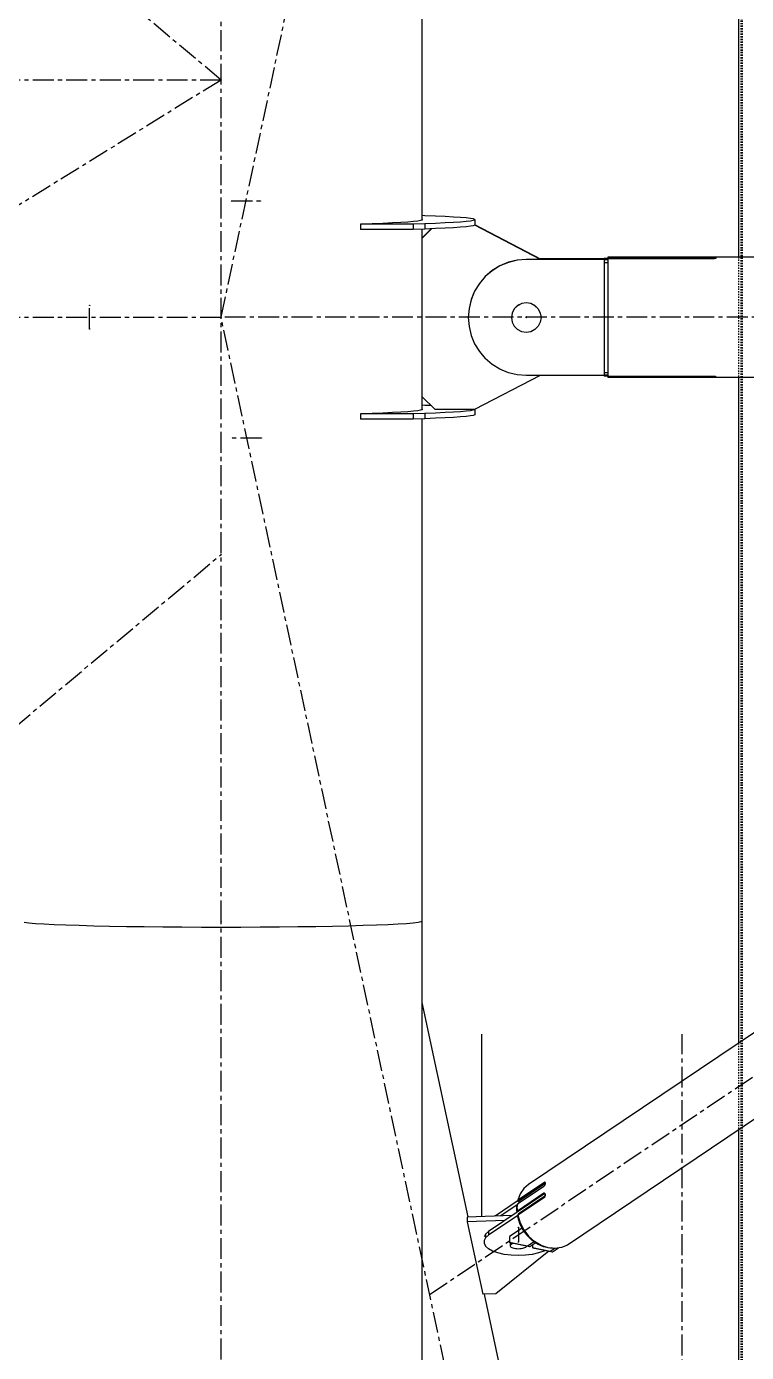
# Model space of a CAD drawing. Header units: millimetres. Extents: x 5143 to 30813, y 232 to 21408.
# Drawn here: x 11766 to 12039, y 8787 to 9291 of the extents above; entities that cross this region are included whole.
import ezdxf

# ---------------------------------------------------------------- set-up
doc = ezdxf.new("R2010")
doc.units = ezdxf.units.MM
doc.header["$LTSCALE"] = 0.25
for name, pattern in [('CENTER', [50.8, 31.75, -6.35, 6.35, -6.35]), ('XKITLINE00', [0]), ('XKITLINE02', [4, 2, -2])]:
    doc.linetypes.add(name, pattern=pattern)

msp = doc.modelspace()

# ---------------------------------------------------------------- linework, layer by layer
at = {"color": 8, "linetype": 'CENTER'}
for p, q in [((11840, 8951.04), (11840, 10620.27)), ((11840, 9180.27), (12013.55, 9993.5)), ((11840, 9270.27), (11006.79, 9967.95)), ((11840, 9270.27), (10454.1, 9270.27)), ((11840, 9270.27), (11549.01, 9090.27)), ((11843.93, 9224.38), (11854.89, 9224.39)), ((11790.1, 9175.77), (11790.1, 9184.77)), ((11603.46, 9180.27), (11840, 9180.27)), ((12015, 8360.27), (11840, 9180.27)), ((12370, 9180.27), (11840, 9180.27)), ((11955.8, 9180.14), (11955.8, 9180.41)), ((11855.26, 9134.44), (11844.3, 9134.42)), ((11919.13, 8809.46), (12353.27, 9101.89)), ((10096.38, 7630.28), (11840, 9090.27)), ((11840, 7286.23), (11840, 8951.04)), ((12015, 8100.54), (12015, 8908.22)), ((11952.81, 8834.91), (11952.81, 8829.39))]:
    msp.add_line(p, q, dxfattribs=at)
at = {"color": 8, "linetype": 'XKITLINE00'}
for p, q in [((11916.2, 9794.14), (11916.2, 9217.15)), ((11916.23, 9217.16), (11915.68, 9216.97)), ((11917.34, 9218.78), (11916.2, 9218.81)), ((11916.23, 9217.36), (11916.2, 9217.37)), ((11916.23, 9217.36), (11916.23, 9217.16)), ((11921.4, 9218.62), (11917.34, 9218.78)), ((11925.01, 9218.46), (11921.4, 9218.62)), ((11928.16, 9218.29), (11925.01, 9218.46)), ((11930.81, 9218.11), (11928.16, 9218.29)), ((11932.96, 9217.93), (11930.81, 9218.11)), ((11934.59, 9217.74), (11932.96, 9217.93)), ((11935.68, 9217.55), (11934.59, 9217.74)), ((11936.23, 9217.36), (11935.68, 9217.55)), ((11936.23, 9217.16), (11935.68, 9216.97)), ((11936.23, 9217.36), (11936.23, 9215.16)), ((11897.34, 9215.74), (11892.88, 9215.6)), ((11912.88, 9215.6), (11892.88, 9215.6)), ((11892.88, 9215.6), (11892.88, 9213.6)), ((11912.88, 9213.6), (11892.88, 9213.6)), ((11901.4, 9215.89), (11897.34, 9215.74)), ((11905.01, 9216.05), (11901.4, 9215.89)), ((11908.16, 9216.22), (11905.01, 9216.05)), ((11910.81, 9216.4), (11908.16, 9216.22)), ((11912.96, 9216.58), (11910.81, 9216.4)), ((11917.34, 9215.74), (11912.88, 9215.6)), ((11912.88, 9215.6), (11912.88, 9213.6)), ((11917.34, 9213.74), (11912.88, 9213.6)), ((11914.59, 9216.77), (11912.96, 9216.58)), ((11915.68, 9216.97), (11914.59, 9216.77)), ((11919.7, 9213.83), (11916.2, 9210.32)), ((11919.83, 9213.83), (11916.2, 9210.2)), ((11916.2, 9213.7), (11916.2, 9210.26)), ((11921.4, 9215.89), (11917.34, 9215.74)), ((11917.34, 9215.74), (11917.34, 9213.74)), ((11921.4, 9213.89), (11917.34, 9213.74)), ((11925.01, 9216.05), (11921.4, 9215.89)), ((11925.01, 9214.05), (11921.4, 9213.89)), ((11928.16, 9216.22), (11925.01, 9216.05)), ((11928.16, 9214.22), (11925.01, 9214.05)), ((11930.81, 9216.4), (11928.16, 9216.22)), ((11930.81, 9214.4), (11928.16, 9214.22)), ((11932.96, 9216.58), (11930.81, 9216.4)), ((11932.96, 9214.59), (11930.81, 9214.4)), ((11934.59, 9216.77), (11932.96, 9216.58)), ((11934.59, 9214.77), (11932.96, 9214.59)), ((11935.68, 9216.97), (11934.59, 9216.77)), ((11935.68, 9214.97), (11934.59, 9214.77)), ((11936.23, 9215.16), (11935.68, 9214.97)), ((11961.44, 9202.19), (11936.23, 9215.3)), ((11961.18, 9202.2), (11936.23, 9215.18)), ((11916.2, 9210.26), (11916.2, 9210.2)), ((11916.2, 9210.2), (11916.2, 9150.23)), ((11955.8, 9202.19), (11952.35, 9201.92)), ((11955.8, 9202.13), (11952.35, 9201.86)), ((11986.8, 9202.19), (11955.8, 9202.19)), ((11955.8, 9202.19), (11955.8, 9202.13)), ((11986.8, 9202.13), (11955.8, 9202.13)), ((11985.3, 9202.4), (11961.03, 9202.4)), ((11985.3, 9202.34), (11961.15, 9202.34)), ((11985.3, 9202.61), (11985.3, 9202.19)), ((11986.8, 9202.55), (11985.3, 9202.55)), ((11986.8, 9202.41), (11985.3, 9202.41)), ((11986.8, 9203.11), (11986.8, 9201.5)), ((12223.2, 9203.11), (11986.8, 9203.11)), ((12026.8, 9202.83), (11986.8, 9202.83)), ((12026.8, 9202.46), (11986.8, 9202.46)), ((12026.8, 9202.83), (12026.8, 9202.46)), ((12027.11, 9202.83), (12026.8, 9202.83)), ((12027.11, 9202.47), (12026.8, 9202.46)), ((12027.11, 9202.83), (12027.11, 9202.47)), ((12027.39, 9202.81), (12027.11, 9202.83)), ((12027.39, 9202.51), (12027.11, 9202.47)), ((12027.63, 9202.79), (12027.39, 9202.81)), ((12027.63, 9202.57), (12027.39, 9202.51)), ((12027.8, 9202.76), (12027.63, 9202.79)), ((12027.8, 9202.65), (12027.63, 9202.57)), ((12027.88, 9202.72), (12027.8, 9202.76)), ((12027.88, 9202.68), (12027.8, 9202.65)), ((12027.88, 9202.72), (12027.88, 9202.68)), ((11942.86, 9197.99), (11940.24, 9195.75)), ((11942.86, 9197.93), (11940.24, 9195.69)), ((11945.81, 9199.79), (11942.86, 9197.99)), ((11945.81, 9199.73), (11942.86, 9197.93)), ((11949, 9201.11), (11945.81, 9199.79)), ((11949, 9201.05), (11945.81, 9199.73)), ((11952.35, 9201.92), (11949, 9201.11)), ((11952.35, 9201.86), (11949, 9201.05)), ((11952.35, 9201.92), (11952.35, 9201.86)), ((11985.3, 9202), (11985.3, 9199.23)), ((11986.8, 9202), (11985.3, 9202)), ((11986.8, 9200.88), (11985.3, 9200.88)), ((11985.3, 9199.23), (11985.3, 9158.28)), ((11986.8, 9201.5), (11986.8, 9157.44)), ((11938, 9193.12), (11936.19, 9190.18)), ((11938, 9193.06), (11936.19, 9190.12)), ((11940.24, 9195.75), (11938, 9193.12)), ((11940.24, 9195.69), (11938, 9193.06)), ((11934.87, 9186.99), (11934.07, 9183.64)), ((11936.19, 9190.18), (11934.87, 9186.99)), ((11936.19, 9190.12), (11934.87, 9186.93)), ((11934.07, 9183.58), (11933.8, 9180.14)), ((11934.87, 9186.93), (11934.07, 9183.58)), ((11951.26, 9183.43), (11950.47, 9181.87)), ((11951.26, 9183.4), (11950.47, 9181.84)), ((11952.5, 9184.67), (11951.26, 9183.43)), ((11952.5, 9184.64), (11951.26, 9183.4)), ((11954.06, 9185.46), (11952.5, 9184.67)), ((11954.06, 9185.44), (11952.5, 9184.64)), ((11955.8, 9185.74), (11954.06, 9185.46)), ((11955.8, 9185.71), (11954.06, 9185.44)), ((11955.8, 9185.74), (11955.8, 9185.71)), ((11957.53, 9185.46), (11955.8, 9185.74)), ((11957.53, 9185.44), (11955.8, 9185.71)), ((11959.09, 9184.67), (11957.53, 9185.46)), ((11959.09, 9184.64), (11957.53, 9185.44)), ((11960.33, 9183.43), (11959.09, 9184.67)), ((11960.33, 9183.4), (11959.09, 9184.64)), ((11960.33, 9183.43), (11961.12, 9181.87)), ((11960.33, 9183.4), (11961.12, 9181.84)), ((11933.8, 9180.14), (11934.07, 9176.7)), ((11950.47, 9181.84), (11950.2, 9180.11)), ((11950.2, 9180.11), (11950.47, 9178.39)), ((11950.47, 9178.39), (11951.26, 9176.82)), ((11961.12, 9178.39), (11960.33, 9176.82)), ((11961.12, 9181.84), (11961.4, 9180.11)), ((11961.4, 9180.11), (11961.12, 9178.39)), ((11934.07, 9176.7), (11934.87, 9173.34)), ((11934.87, 9173.34), (11936.19, 9170.16)), ((11952.5, 9175.59), (11951.26, 9176.82)), ((11954.06, 9174.79), (11952.5, 9175.59)), ((11955.8, 9174.52), (11954.06, 9174.79)), ((11957.53, 9174.79), (11955.8, 9174.52)), ((11959.09, 9175.59), (11957.53, 9174.79)), ((11960.33, 9176.82), (11959.09, 9175.59)), ((11936.19, 9170.16), (11938, 9167.21)), ((11938, 9167.21), (11940.24, 9164.59)), ((11942.86, 9162.35), (11940.24, 9164.59)), ((11945.81, 9160.55), (11942.86, 9162.35)), ((11961.03, 9158.15), (11936.2, 9145.23)), ((11949, 9159.23), (11945.81, 9160.55)), ((11952.35, 9158.42), (11949, 9159.23)), ((11955.8, 9158.15), (11952.35, 9158.42)), ((11986.8, 9158.15), (11955.8, 9158.15)), ((11986.8, 9159.19), (11985.3, 9159.19)), ((11986.8, 9158.28), (11985.3, 9158.28)), ((11985.3, 9158.15), (11985.3, 9157.93)), ((11986.8, 9157.99), (11985.3, 9157.99)), ((11986.8, 9157.93), (11985.3, 9157.93)), ((12026.8, 9157.81), (11986.8, 9157.81)), ((12026.8, 9157.57), (11986.8, 9157.57)), ((12223.2, 9157.44), (11986.8, 9157.44)), ((12026.8, 9157.81), (12026.8, 9157.57)), ((12027.11, 9157.8), (12026.8, 9157.81)), ((12027.11, 9157.58), (12026.8, 9157.57)), ((12027.11, 9157.8), (12027.11, 9157.58)), ((12027.39, 9157.77), (12027.11, 9157.8)), ((12027.39, 9157.58), (12027.11, 9157.58)), ((12027.63, 9157.72), (12027.39, 9157.77)), ((12027.63, 9157.59), (12027.39, 9157.58)), ((12027.8, 9157.66), (12027.63, 9157.72)), ((12027.8, 9157.61), (12027.63, 9157.59)), ((12027.88, 9157.63), (12027.8, 9157.61)), ((12027.88, 9157.64), (12027.88, 9157.63)), ((11916.2, 9150.23), (11916.2, 9145.18)), ((11921.2, 9145.23), (11916.2, 9150.23)), ((11917.34, 9146.81), (11916.2, 9146.85)), ((11919.7, 9146.72), (11917.34, 9146.81)), ((11897.34, 9143.77), (11892.88, 9143.63)), ((11912.88, 9143.63), (11892.88, 9143.63)), ((11892.88, 9143.63), (11892.88, 9141.63)), ((11901.4, 9143.92), (11897.34, 9143.77)), ((11905.01, 9144.09), (11901.4, 9143.92)), ((11908.16, 9144.26), (11905.01, 9144.09)), ((11910.81, 9144.43), (11908.16, 9144.26)), ((11912.96, 9144.62), (11910.81, 9144.43)), ((11917.34, 9143.77), (11912.88, 9143.63)), ((11912.88, 9143.63), (11912.88, 9141.63)), ((11917.34, 9141.77), (11912.88, 9141.63)), ((11914.59, 9144.81), (11912.96, 9144.62)), ((11915.68, 9145), (11914.59, 9144.81)), ((11916.23, 9145.19), (11915.68, 9145)), ((11916.23, 9145.39), (11916.2, 9145.4)), ((11916.2, 9141.74), (11916.2, 8951.04)), ((11916.23, 9145.39), (11916.23, 9145.19)), ((11921.4, 9143.92), (11917.34, 9143.77)), ((11917.34, 9143.77), (11917.34, 9141.77)), ((11921.4, 9141.92), (11917.34, 9141.77)), ((11936.2, 9145.23), (11921.2, 9145.23)), ((11925.01, 9144.09), (11921.4, 9143.92)), ((11925.01, 9142.09), (11921.4, 9141.92)), ((11928.16, 9144.26), (11925.01, 9144.09)), ((11928.16, 9142.26), (11925.01, 9142.09)), ((11930.81, 9144.43), (11928.16, 9144.26)), ((11930.81, 9142.43), (11928.16, 9142.26)), ((11932.96, 9144.62), (11930.81, 9144.43)), ((11932.96, 9142.62), (11930.81, 9142.43)), ((11934.59, 9144.81), (11932.96, 9144.62)), ((11934.59, 9142.81), (11932.96, 9142.62)), ((11935.68, 9145), (11934.59, 9144.81)), ((11935.68, 9143), (11934.59, 9142.81)), ((11936.23, 9145.19), (11935.68, 9145)), ((11936.23, 9143.19), (11935.68, 9143)), ((11936.23, 9145.25), (11936.23, 9145.19)), ((11936.23, 9145.19), (11936.23, 9143.19)), ((11912.88, 9141.63), (11892.88, 9141.63)), ((12259.08, 9054.9), (11956.7, 8851.22)), ((12227.63, 9000.81), (11971.4, 8828.22)), ((11767.08, 8950.37), (11765.26, 8950.59)), ((11914.73, 8950.59), (11912.91, 8950.37)), ((11915.83, 8950.81), (11914.73, 8950.59)), ((11915.83, 8950.81), (11914.73, 8950.59)), ((11916.2, 8951.04), (11915.83, 8950.81)), ((11916.2, 8951.04), (11915.83, 8950.81)), ((11916.2, 8951.04), (11916.2, 8565.48)), ((11769.6, 8950.15), (11767.08, 8950.37)), ((11769.6, 8950.16), (11767.08, 8950.37)), ((11772.79, 8949.95), (11769.6, 8950.16)), ((11772.79, 8949.95), (11769.6, 8950.15)), ((11776.64, 8949.76), (11772.79, 8949.95)), ((11776.64, 8949.76), (11772.79, 8949.95)), ((11781.09, 8949.57), (11776.64, 8949.76)), ((11781.09, 8949.58), (11776.64, 8949.76)), ((11786.11, 8949.41), (11781.09, 8949.58)), ((11786.11, 8949.41), (11781.09, 8949.57)), ((11791.65, 8949.26), (11786.11, 8949.41)), ((11791.65, 8949.26), (11786.11, 8949.41)), ((11797.66, 8949.12), (11791.65, 8949.26)), ((11797.66, 8949.12), (11791.65, 8949.26)), ((11804.07, 8949), (11797.66, 8949.12)), ((11804.07, 8949.01), (11797.66, 8949.12)), ((11810.83, 8948.91), (11804.07, 8949.01)), ((11810.83, 8948.91), (11804.07, 8949)), ((11817.88, 8948.83), (11810.83, 8948.91)), ((11817.88, 8948.83), (11810.83, 8948.91)), ((11825.13, 8948.78), (11817.88, 8948.83)), ((11825.13, 8948.78), (11817.88, 8948.83)), ((11832.53, 8948.74), (11825.13, 8948.78)), ((11832.53, 8948.75), (11825.13, 8948.78)), ((11840, 8948.73), (11832.53, 8948.74)), ((11847.46, 8948.74), (11840, 8948.73)), ((11854.86, 8948.78), (11847.46, 8948.74)), ((11854.86, 8948.78), (11847.46, 8948.75)), ((11862.12, 8948.83), (11854.86, 8948.78)), ((11862.12, 8948.83), (11854.86, 8948.78)), ((11869.16, 8948.91), (11862.12, 8948.83)), ((11869.16, 8948.91), (11862.12, 8948.83)), ((11875.92, 8949.01), (11869.16, 8948.91)), ((11875.92, 8949), (11869.16, 8948.91)), ((11882.33, 8949.12), (11875.92, 8949)), ((11882.33, 8949.12), (11875.92, 8949.01)), ((11888.34, 8949.26), (11882.33, 8949.12)), ((11888.34, 8949.26), (11882.33, 8949.12)), ((11893.88, 8949.41), (11888.34, 8949.26)), ((11893.88, 8949.41), (11888.34, 8949.26)), ((11898.9, 8949.58), (11893.88, 8949.41)), ((11898.9, 8949.57), (11893.88, 8949.41)), ((11903.35, 8949.76), (11898.9, 8949.57)), ((11903.35, 8949.76), (11898.9, 8949.58)), ((11907.2, 8949.95), (11903.35, 8949.76)), ((11907.2, 8949.95), (11903.35, 8949.76)), ((11910.39, 8950.16), (11907.2, 8949.95)), ((11910.39, 8950.15), (11907.2, 8949.95)), ((11912.91, 8950.37), (11910.39, 8950.15)), ((11912.91, 8950.37), (11910.39, 8950.16)), ((11916.2, 8920.3), (11933.57, 8838.87)), ((11938.8, 8908.22), (11938.8, 8839.04)), ((11962.48, 8850.48), (11952.4, 8843.68)), ((11962.66, 8852), (11952.58, 8845.21)), ((11962.82, 8851.45), (11952.74, 8844.66)), ((11962.99, 8851.78), (11952.96, 8845.03)), ((11956.7, 8851.22), (11954.83, 8849.66)), ((11962.62, 8850.6), (11962.48, 8850.48)), ((11962.75, 8850.79), (11962.62, 8850.6)), ((11962.77, 8852.03), (11962.66, 8852)), ((11962.95, 8851.93), (11962.66, 8852)), ((11962.86, 8851.02), (11962.75, 8850.79)), ((11962.88, 8852.03), (11962.77, 8852.03)), ((11963, 8851.74), (11962.82, 8851.45)), ((11962.82, 8851.45), (11962.82, 8850.94)), ((11962.95, 8851.28), (11962.86, 8851.02)), ((11962.88, 8852.03), (11962.96, 8851.92)), ((11962.99, 8851.53), (11962.95, 8851.28)), ((11962.96, 8851.92), (11963, 8851.75)), ((11963, 8851.75), (11962.99, 8851.53)), ((11962.82, 8847.73), (11941.49, 8833.37)), ((11952.74, 8845.08), (11944.03, 8839.21)), ((11962.48, 8847.9), (11952.4, 8841.11)), ((11952.57, 8845.2), (11952.46, 8844.89)), ((11953.43, 8847.61), (11952.58, 8845.21)), ((11962.66, 8846.3), (11952.58, 8839.51)), ((11953.06, 8845.09), (11952.58, 8845.21)), ((11962.82, 8846.77), (11952.74, 8839.98)), ((11952.74, 8845.08), (11952.74, 8844.66)), ((11952.96, 8845.03), (11952.74, 8845.08)), ((11952.96, 8845.03), (11952.74, 8844.66)), ((11952.93, 8845.13), (11952.83, 8845.06)), ((11953.06, 8845.09), (11952.93, 8845.13)), ((11954.83, 8849.66), (11953.43, 8847.61)), ((11962.62, 8847.95), (11962.48, 8847.9)), ((11962.85, 8847.82), (11962.48, 8847.9)), ((11962.75, 8847.92), (11962.62, 8847.95)), ((11962.77, 8846.45), (11962.66, 8846.3)), ((11962.75, 8847.92), (11962.86, 8847.81)), ((11962.88, 8846.62), (11962.77, 8846.45)), ((11962.91, 8847.71), (11962.82, 8847.73)), ((11962.82, 8847.73), (11962.82, 8846.77)), ((11962.82, 8846.77), (11962.89, 8846.63)), ((11962.86, 8847.81), (11962.95, 8847.62)), ((11962.96, 8846.86), (11962.88, 8846.62)), ((11962.95, 8847.62), (11962.99, 8847.39)), ((11963, 8847.13), (11962.96, 8846.86)), ((11962.99, 8847.39), (11963, 8847.13)), ((11952.37, 8843.45), (11946.18, 8839.28)), ((11952.12, 8842.65), (11952.1, 8842.01)), ((11952.1, 8842.01), (11952.12, 8841.36)), ((11952.17, 8843.28), (11952.12, 8842.65)), ((11952.3, 8842.77), (11952.12, 8842.65)), ((11952.36, 8841.52), (11952.12, 8841.36)), ((11952.12, 8841.36), (11952.17, 8840.71)), ((11952.37, 8843.42), (11952.17, 8843.28)), ((11952.67, 8841.05), (11952.17, 8840.71)), ((11952.34, 8840.67), (11952.17, 8840.71)), ((11952.4, 8843.68), (11952.26, 8842.43)), ((11952.26, 8842.43), (11952.4, 8841.11)), ((11952.84, 8841.01), (11952.4, 8841.11)), ((11952.84, 8841.01), (11952.67, 8841.05)), ((11952.74, 8839.98), (11952.74, 8839.61)), ((11952.74, 8839.98), (11952.87, 8839.7)), ((11950.49, 8839.42), (11933.41, 8838.86)), ((11933.41, 8838.86), (11933.41, 8837.02)), ((11947.62, 8837.49), (11933.41, 8837.02)), ((11933.41, 8837.02), (11939.26, 8809.59)), ((11952.59, 8839.46), (11941.49, 8831.99)), ((11952.66, 8839.24), (11952.42, 8839.09)), ((11952.42, 8839.09), (11953.2, 8836.55)), ((11952.58, 8839.51), (11953.43, 8836.71)), ((11953.43, 8836.71), (11953.2, 8836.55)), ((11953.2, 8836.55), (11954.42, 8834.14)), ((11953.43, 8836.71), (11954.83, 8834.01)), ((11939.79, 8829.95), (11939.77, 8828.88)), ((11940.37, 8832.38), (11939.79, 8831.33)), ((11940.37, 8831.01), (11939.79, 8829.95)), ((11941.49, 8833.37), (11940.37, 8832.38)), ((11940.37, 8832.38), (11940.37, 8831.01)), ((11941.49, 8831.99), (11940.37, 8831.01)), ((11941.49, 8833.37), (11941.49, 8831.99)), ((11954.18, 8834.6), (11949.47, 8831.43)), ((11949.47, 8831.43), (11949.47, 8829.13)), ((11954.42, 8834.14), (11956.01, 8831.94)), ((11954.83, 8834.01), (11956.7, 8831.6)), ((11957.93, 8830.06), (11956.01, 8831.94)), ((11958.94, 8829.59), (11956.7, 8831.6)), ((11958.8, 8829.46), (11957.93, 8830.06)), ((11939.77, 8828.88), (11940.33, 8827.82)), ((11941.43, 8826.84), (11940.33, 8827.82)), ((11943.03, 8825.96), (11941.43, 8826.84)), ((11945.06, 8825.24), (11943.03, 8825.96)), ((11964.3, 8825.88), (11944.24, 8809.75)), ((11947.42, 8824.69), (11945.06, 8825.24)), ((11956.28, 8827.74), (11949.47, 8829.13)), ((11950.33, 8828.93), (11949.47, 8829.13)), ((11949.71, 8829.08), (11949.71, 8828.66)), ((11949.76, 8828.87), (11949.71, 8828.66)), ((11949.76, 8828.87), (11949.71, 8828.66)), ((11949.71, 8828.66), (11949.71, 8827.92)), ((11949.76, 8828.14), (11949.71, 8827.92)), ((11949.71, 8827.92), (11949.75, 8827.71)), ((11949.75, 8827.71), (11949.89, 8827.51)), ((11949.88, 8829.05), (11949.76, 8828.87)), ((11949.88, 8829.05), (11949.76, 8828.87)), ((11949.9, 8828.34), (11949.76, 8828.14)), ((11950.11, 8827.31), (11949.89, 8827.51)), ((11950.13, 8828.53), (11949.9, 8828.34)), ((11950.42, 8827.14), (11950.11, 8827.31)), ((11950.13, 8829), (11950.13, 8828.53)), ((11950.44, 8828.71), (11950.13, 8828.53)), ((11950.33, 8828.96), (11950.33, 8828.93)), ((11957.14, 8827.54), (11950.33, 8828.93)), ((11950.8, 8826.99), (11950.42, 8827.14)), ((11950.82, 8828.86), (11950.44, 8828.71)), ((11951.24, 8826.87), (11950.8, 8826.99)), ((11951.73, 8826.77), (11951.24, 8826.87)), ((11952.25, 8826.72), (11951.73, 8826.77)), ((11952.79, 8826.7), (11952.25, 8826.72)), ((11953.33, 8826.72), (11952.79, 8826.7)), ((11953.85, 8826.77), (11953.33, 8826.72)), ((11954.34, 8826.86), (11953.85, 8826.77)), ((11954.79, 8826.98), (11954.34, 8826.86)), ((11955.17, 8827.13), (11954.79, 8826.98)), ((11955.48, 8827.3), (11955.17, 8827.13)), ((11955.71, 8827.5), (11955.48, 8827.3)), ((11955.86, 8827.7), (11955.71, 8827.5)), ((11955.89, 8827.82), (11955.86, 8827.7)), ((11958.8, 8829.44), (11956.28, 8827.74)), ((11957.14, 8827.54), (11956.28, 8827.74)), ((11959.38, 8829.05), (11957.14, 8827.54)), ((11960.46, 8825.21), (11958.08, 8824.67)), ((11958.1, 8828.19), (11958.1, 8827.15)), ((11964.91, 8825.76), (11958.1, 8827.15)), ((11958.97, 8826.95), (11958.1, 8827.15)), ((11958.8, 8829.46), (11958.8, 8829.44)), ((11958.84, 8829.43), (11958.8, 8829.44)), ((11960.08, 8828.57), (11958.81, 8829.45)), ((11961.43, 8828.09), (11958.94, 8829.59)), ((11958.97, 8826.97), (11958.97, 8826.95)), ((11965.78, 8825.56), (11958.97, 8826.95)), ((11962.37, 8827.53), (11960.08, 8828.57)), ((11962.5, 8825.92), (11960.46, 8825.21)), ((11964.05, 8827.17), (11961.43, 8828.09)), ((11964.72, 8826.99), (11962.37, 8827.53)), ((11962.94, 8826.16), (11962.5, 8825.92)), ((11966.67, 8826.88), (11964.05, 8827.17)), ((11965.74, 8826.99), (11964.72, 8826.99)), ((11966.6, 8826.89), (11964.91, 8825.76)), ((11965.78, 8825.56), (11964.91, 8825.76)), ((11968.03, 8827.08), (11965.78, 8825.56)), ((11969.17, 8827.24), (11966.67, 8826.88)), ((11971.4, 8828.22), (11969.17, 8827.24)), ((11950.02, 8824.36), (11947.42, 8824.69)), ((11952.74, 8824.24), (11950.02, 8824.36)), ((11955.47, 8824.35), (11952.74, 8824.24)), ((11958.08, 8824.67), (11955.47, 8824.35)), ((11944.24, 8809.75), (11939.26, 8809.59)), ((11939.82, 8809.61), (11946.05, 8780.4))]:
    msp.add_line(p, q, dxfattribs=at)
at = {"color": 7, "linetype": 'XKITLINE00'}
for p, q in [((12036.31, 9590.91), (12036.31, 9203.11)), ((12036.31, 9157.44), (12036.3, 8904.84)), ((12036.3, 8871.94), (12036.3, 8706.08))]:
    msp.add_line(p, q, dxfattribs=at)
at = {"color": 3, "linetype": 'XKITLINE02'}
for p, q in [((12037.16, 9590.91), (12037.15, 7919.31)), ((12037.69, 9590.91), (12037.69, 7919.31)), ((12036.31, 9203.11), (12036.31, 9157.44)), ((12036.3, 8904.84), (12036.3, 8871.94))]:
    msp.add_line(p, q, dxfattribs=at)
at = {"color": 8, "linetype": 'XKITLINE00'}
for centre in [(11840, 9270.27), (11840, 9270.27), (11840, 9270.27), (11843.93, 9224.38), (11854.89, 9224.39), (11790.1, 9184.77), (11840, 9180.27), (11840, 9180.27), (11840, 9180.27), (11840, 9180.27), (11955.8, 9180.41), (11955.8, 9180.14), (11790.1, 9175.77), (11844.3, 9134.42), (11855.26, 9134.44), (11840, 9090.27), (11840, 8951.04), (11840, 8951.04), (11952.81, 8834.91), (11952.81, 8829.39), (11919.13, 8809.46)]:
    msp.add_circle(centre, 0.05, dxfattribs=at)

doc.saveas('drawing.dxf')
